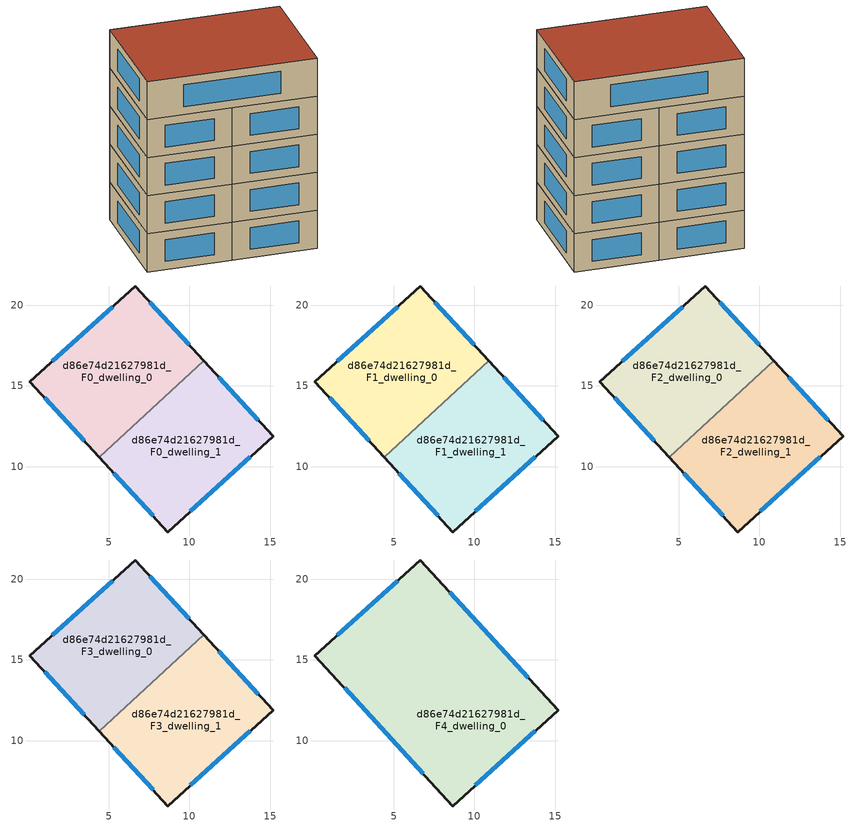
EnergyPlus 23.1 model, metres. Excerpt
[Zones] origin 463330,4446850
d86e74d21627981d_F0_dwelling_0
 floor ground (EU_floor_Construction): 6.63,21.18 10.89,16.54 4.4,10.59 0.12,15.25 z0
 wall outside (EU_wall_Construction): 10.89,16.54 6.63,21.18 0.12,15.25 4.4,10.59 z0:3
 wall to d86e74d21627981d_F0_dwelling_1 (EU_wall_Construction): 4.4,10.59 10.89,16.54 z0:3
 window (EU_Window_Construction): 5.23,19.91 1.51,16.52 / 9.98,17.54 7.54,20.19 / 1.04,14.26 3.48,11.59 z0.64:2.36
d86e74d21627981d_F0_dwelling_1
 floor ground (EU_floor_Construction): 10.89,16.54 15.17,11.88 8.66,5.95 4.4,10.59 z0
 wall outside (EU_wall_Construction): 4.4,10.59 8.66,5.95 15.17,11.88 10.89,16.54 z0:3
 window (EU_Window_Construction): 14.26,12.88 11.81,15.55 / 10.05,7.22 13.78,10.61 / 5.31,9.59 7.74,6.94 z0.64:2.36
d86e74d21627981d_F1_dwelling_0
 floor to d86e74d21627981d_F0_dwelling_0 (EU_floor_Construction): 6.63,21.18 10.89,16.54 4.4,10.59 0.12,15.25 z3
 wall outside (EU_wall_Construction): 10.89,16.54 6.63,21.18 0.12,15.25 4.4,10.59 z3:6
 wall to d86e74d21627981d_F1_dwelling_1 (EU_wall_Construction): 4.4,10.59 10.89,16.54 z3:6
 window (EU_Window_Construction): 5.23,19.91 1.51,16.52 / 9.98,17.54 7.54,20.19 / 1.04,14.26 3.48,11.59 z3.64:5.36
d86e74d21627981d_F1_dwelling_1
 floor to d86e74d21627981d_F0_dwelling_1 (EU_floor_Construction): 10.89,16.54 15.17,11.88 8.66,5.95 4.4,10.59 z3
 wall outside (EU_wall_Construction): 4.4,10.59 8.66,5.95 15.17,11.88 10.89,16.54 z3:6
 window (EU_Window_Construction): 14.26,12.88 11.81,15.55 / 10.05,7.22 13.78,10.61 / 5.31,9.59 7.74,6.94 z3.64:5.36
d86e74d21627981d_F2_dwelling_0
 floor to d86e74d21627981d_F1_dwelling_0 (EU_floor_Construction): 6.63,21.18 10.89,16.54 4.4,10.59 0.12,15.25 z6
 wall outside (EU_wall_Construction): 10.89,16.54 6.63,21.18 0.12,15.25 4.4,10.59 z6:9
 wall to d86e74d21627981d_F2_dwelling_1 (EU_wall_Construction): 4.4,10.59 10.89,16.54 z6:9
 window (EU_Window_Construction): 5.23,19.91 1.51,16.52 / 9.98,17.54 7.54,20.19 / 1.04,14.26 3.48,11.59 z6.64:8.36
d86e74d21627981d_F2_dwelling_1
 floor to d86e74d21627981d_F1_dwelling_1 (EU_floor_Construction): 10.89,16.54 15.17,11.88 8.66,5.95 4.4,10.59 z6
 wall outside (EU_wall_Construction): 4.4,10.59 8.66,5.95 15.17,11.88 10.89,16.54 z6:9
 window (EU_Window_Construction): 14.26,12.88 11.81,15.55 / 10.05,7.22 13.78,10.61 / 5.31,9.59 7.74,6.94 z6.64:8.36
d86e74d21627981d_F3_dwelling_0
 floor to d86e74d21627981d_F2_dwelling_0 (EU_floor_Construction): 6.63,21.18 10.89,16.54 4.4,10.59 0.12,15.25 z9
 wall outside (EU_wall_Construction): 10.89,16.54 6.63,21.18 0.12,15.25 4.4,10.59 z9:12
 wall to d86e74d21627981d_F3_dwelling_1 (EU_wall_Construction): 4.4,10.59 10.89,16.54 z9:12
 window (EU_Window_Construction): 5.23,19.91 1.51,16.52 / 9.98,17.54 7.54,20.19 / 1.04,14.26 3.48,11.59 z9.64:11.36
d86e74d21627981d_F3_dwelling_1
 floor to d86e74d21627981d_F2_dwelling_1 (EU_floor_Construction): 10.89,16.54 15.17,11.88 8.66,5.95 4.4,10.59 z9
 wall outside (EU_wall_Construction): 4.4,10.59 8.66,5.95 15.17,11.88 10.89,16.54 z9:12
 window (EU_Window_Construction): 14.26,12.88 11.81,15.55 / 10.05,7.22 13.78,10.61 / 5.31,9.59 7.74,6.94 z9.64:11.36
d86e74d21627981d_F4_dwelling_0
 floor to d86e74d21627981d_F3_dwelling_0 (EU_floor_Construction): 6.63,21.18 10.89,16.54 4.4,10.59 0.12,15.25 z12
 floor to d86e74d21627981d_F3_dwelling_1 (EU_floor_Construction): 10.89,16.54 15.17,11.88 8.66,5.95 4.4,10.59 z12
 wall outside (EU_wall_Construction): 6.63,21.18 0.12,15.25 8.66,5.95 15.17,11.88 6.63,21.18 z12:15
 window (EU_Window_Construction): 5.23,19.91 1.51,16.52 / 13.34,13.88 8.46,19.19 / 10.05,7.22 13.78,10.61 / 1.95,13.26 6.83,7.94 z12.64:14.36
 roof outside (EU_roof_Construction): 15.17,11.88 6.63,21.18 0.12,15.25 8.66,5.95 z15
[Building]
EU S2 Campaign: North Axis=0; Terrain=City; Solar Distribution=FullExterior
[Site:Location]
Yerevan-Zvartnots.Intl.AP: Latitude=40.15; Longitude=44.383; Time Zone=4; Elevation=854
[SizingPeriod:WeatherFileDays]
AnnualSizingPeriod: Begin Month=1; Begin Day of Month=1; End Month=12; End Day of Month=31; Day of Week for Start Day=Monday; Use Weather File Daylight Saving Period=No; Use Weather File Rain and Snow Indicators=No
[MATERIAL]
EU_InternalMass_Material: Roughness=MediumRough; Thickness=0.1; Conductivity=1; Density=1800; Specific Heat=900; Thermal Absorptance=0.9; Solar Absorptance=0.7; Visible Absorptance=0.7
[MATERIAL:NOMASS] Roughness=MediumRough; Thermal Absorptance=0.9; Solar Absorptance=0.7; Visible Absorptance=0.7
Name | Thermal Resistance
EU_wall_NoMass | 1.05043
EU_roof_NoMass | 1.45357
EU_floor_NoMass | 0.478065
[WINDOWMATERIAL:SIMPLEGLAZINGSYSTEM]
EU_Window_SimpleGlazing: UFactor=2.5566; Solar Heat Gain Coefficient=0.75; Visible Transmittance=0.75
[CONSTRUCTION]
EU_wall_Construction: EU_wall_NoMass
EU_roof_Construction: EU_roof_NoMass
EU_floor_Construction: EU_floor_NoMass
EU_Window_Construction: EU_Window_SimpleGlazing
EU_InternalMass_Construction: EU_InternalMass_Material
[ZONE] Type=1; Multiplier=1; Ceiling Height=autocalculate; Floor Area=autocalculate; Part of Total Floor Area=Yes
Name | Volume
d86e74d21627981d_F0_dwelling_0 | 166.935
d86e74d21627981d_F1_dwelling_0; d86e74d21627981d_F2_dwelling_0; d86e74d21627981d_F3_dwelling_0 | 166.936
d86e74d21627981d_F4_dwelling_0 | 333.879
d86e74d21627981d_F0_dwelling_1; d86e74d21627981d_F1_dwelling_1; d86e74d21627981d_F2_dwelling_1; d86e74d21627981d_F3_dwelling_1 | 166.954
[INTERNALMASS] Construction=EU_InternalMass_Construction
Name | Zone or ZoneList | Surface Area
d86e74d21627981d_F0_dwelling_0_EU_InternalMass | d86e74d21627981d_F0_dwelling_0 | 55.6452
d86e74d21627981d_F0_dwelling_1_EU_InternalMass | d86e74d21627981d_F0_dwelling_1 | 55.6513
d86e74d21627981d_F1_dwelling_0_EU_InternalMass | d86e74d21627981d_F1_dwelling_0 | 55.6452
d86e74d21627981d_F1_dwelling_1_EU_InternalMass | d86e74d21627981d_F1_dwelling_1 | 55.6513
d86e74d21627981d_F2_dwelling_0_EU_InternalMass | d86e74d21627981d_F2_dwelling_0 | 55.6452
d86e74d21627981d_F2_dwelling_1_EU_InternalMass | d86e74d21627981d_F2_dwelling_1 | 55.6513
d86e74d21627981d_F3_dwelling_0_EU_InternalMass | d86e74d21627981d_F3_dwelling_0 | 55.6452
d86e74d21627981d_F3_dwelling_1_EU_InternalMass | d86e74d21627981d_F3_dwelling_1 | 55.6513
d86e74d21627981d_F4_dwelling_0_EU_InternalMass | d86e74d21627981d_F4_dwelling_0 | 111.293
[OTHEREQUIPMENT] Fuel Type=Electricity; Design Level Calculation Method=Watts/Area; Power per Zone Floor Area=1; Fraction Latent=0; Fraction Radiant=0; Fraction Lost=0; Carbon Dioxide Generation Rate=0; EndUse Subcategory=EU_Step8_InternalGains
Name | Zone or ZoneList or Space or SpaceList | Schedule
EU_Step8_InternalGain_d86e74d21627981d_F0_dwelling_0_f000 | d86e74d21627981d_F0_dwelling_0 | EU_Step8_GainSchedule_d86e74d21627981d_F0_dwelling_0_f000
EU_Step8_InternalGain_d86e74d21627981d_F0_dwelling_1_f000 | d86e74d21627981d_F0_dwelling_1 | EU_Step8_GainSchedule_d86e74d21627981d_F0_dwelling_1_f000
EU_Step8_InternalGain_d86e74d21627981d_F1_dwelling_0_f000 | d86e74d21627981d_F1_dwelling_0 | EU_Step8_GainSchedule_d86e74d21627981d_F1_dwelling_0_f000
EU_Step8_InternalGain_d86e74d21627981d_F1_dwelling_1_f000 | d86e74d21627981d_F1_dwelling_1 | EU_Step8_GainSchedule_d86e74d21627981d_F1_dwelling_1_f000
EU_Step8_InternalGain_d86e74d21627981d_F2_dwelling_0_f000 | d86e74d21627981d_F2_dwelling_0 | EU_Step8_GainSchedule_d86e74d21627981d_F2_dwelling_0_f000
EU_Step8_InternalGain_d86e74d21627981d_F2_dwelling_1_f000 | d86e74d21627981d_F2_dwelling_1 | EU_Step8_GainSchedule_d86e74d21627981d_F2_dwelling_1_f000
EU_Step8_InternalGain_d86e74d21627981d_F3_dwelling_0_f000 | d86e74d21627981d_F3_dwelling_0 | EU_Step8_GainSchedule_d86e74d21627981d_F3_dwelling_0_f000
EU_Step8_InternalGain_d86e74d21627981d_F3_dwelling_1_f000 | d86e74d21627981d_F3_dwelling_1 | EU_Step8_GainSchedule_d86e74d21627981d_F3_dwelling_1_f000
EU_Step8_InternalGain_d86e74d21627981d_F4_dwelling_0_f000 | d86e74d21627981d_F4_dwelling_0 | EU_Step8_GainSchedule_d86e74d21627981d_F4_dwelling_0_f000
[ZONEVENTILATION:DESIGNFLOWRATE] Schedule=EU_AlwaysOn; Design Flow Rate Calculation Method=AirChanges/Hour; Air Changes per Hour=0.557805; Ventilation Type=Natural; Fan Pressure Rise=0; Fan Total Efficiency=1; Constant Term Coefficient=1; Temperature Term Coefficient=0; Velocity Term Coefficient=0; Velocity Squared Term Coefficient=0; Minimum Indoor Temperature=-100; Maximum Indoor Temperature=100; Delta Temperature=-100; Minimum Outdoor Temperature=-100; Maximum Outdoor Temperature=100; Maximum Wind Speed=40
Name | Zone or ZoneList or Space or SpaceList
EU_ConstantAir_d86e74d21627981d_F0_dwelling_0 | d86e74d21627981d_F0_dwelling_0
EU_ConstantAir_d86e74d21627981d_F0_dwelling_1 | d86e74d21627981d_F0_dwelling_1
EU_ConstantAir_d86e74d21627981d_F1_dwelling_0 | d86e74d21627981d_F1_dwelling_0
EU_ConstantAir_d86e74d21627981d_F1_dwelling_1 | d86e74d21627981d_F1_dwelling_1
EU_ConstantAir_d86e74d21627981d_F2_dwelling_0 | d86e74d21627981d_F2_dwelling_0
EU_ConstantAir_d86e74d21627981d_F2_dwelling_1 | d86e74d21627981d_F2_dwelling_1
EU_ConstantAir_d86e74d21627981d_F3_dwelling_0 | d86e74d21627981d_F3_dwelling_0
EU_ConstantAir_d86e74d21627981d_F3_dwelling_1 | d86e74d21627981d_F3_dwelling_1
EU_ConstantAir_d86e74d21627981d_F4_dwelling_0 | d86e74d21627981d_F4_dwelling_0
[HVACTEMPLATE:THERMOSTAT] Constant Heating Setpoint=20; Constant Cooling Setpoint=50
EU_HeatOnly_d86e74d21627981d_F0_dwelling_0; EU_HeatOnly_d86e74d21627981d_F0_dwelling_1; EU_HeatOnly_d86e74d21627981d_F1_dwelling_0; EU_HeatOnly_d86e74d21627981d_F1_dwelling_1; EU_HeatOnly_d86e74d21627981d_F2_dwelling_0; EU_HeatOnly_d86e74d21627981d_F2_dwelling_1; EU_HeatOnly_d86e74d21627981d_F3_dwelling_0; EU_HeatOnly_d86e74d21627981d_F3_dwelling_1; EU_HeatOnly_d86e74d21627981d_F4_dwelling_0
[HVACTEMPLATE:ZONE:IDEALLOADSAIRSYSTEM] System Availability Schedule=EU_AlwaysOn; Maximum Heating Supply Air Temperature=50; Minimum Cooling Supply Air Temperature=13; Maximum Heating Supply Air Humidity Ratio=0.0156; Minimum Cooling Supply Air Humidity Ratio=0.0077; Heating Limit=NoLimit; Cooling Limit=NoLimit; Heating Availability Schedule=EU_AlwaysOn; Cooling Availability Schedule=EU_CoolingOff; Dehumidification Control Type=ConstantSensibleHeatRatio; Cooling Sensible Heat Ratio=0.7; Dehumidification Setpoint=60; Humidification Control Type=None; Humidification Setpoint=30; Outdoor Air Method=None; Outdoor Air Flow Rate per Person=0.00944; Outdoor Air Flow Rate per Zone Floor Area=0; Outdoor Air Flow Rate per Zone=0; Demand Controlled Ventilation Type=None; Outdoor Air Economizer Type=NoEconomizer; Heat Recovery Type=None; Sensible Heat Recovery Effectiveness=0.7; Latent Heat Recovery Effectiveness=0.65
Name | Template Thermostat
d86e74d21627981d_F0_dwelling_0 | EU_HeatOnly_d86e74d21627981d_F0_dwelling_0
d86e74d21627981d_F0_dwelling_1 | EU_HeatOnly_d86e74d21627981d_F0_dwelling_1
d86e74d21627981d_F1_dwelling_0 | EU_HeatOnly_d86e74d21627981d_F1_dwelling_0
d86e74d21627981d_F1_dwelling_1 | EU_HeatOnly_d86e74d21627981d_F1_dwelling_1
d86e74d21627981d_F2_dwelling_0 | EU_HeatOnly_d86e74d21627981d_F2_dwelling_0
d86e74d21627981d_F2_dwelling_1 | EU_HeatOnly_d86e74d21627981d_F2_dwelling_1
d86e74d21627981d_F3_dwelling_0 | EU_HeatOnly_d86e74d21627981d_F3_dwelling_0
d86e74d21627981d_F3_dwelling_1 | EU_HeatOnly_d86e74d21627981d_F3_dwelling_1
d86e74d21627981d_F4_dwelling_0 | EU_HeatOnly_d86e74d21627981d_F4_dwelling_0
[SIZING:ZONE] Zone Cooling Design Supply Air Temperature Input Method=SupplyAirTemperature; Zone Cooling Design Supply Air Temperature=13; Zone Heating Design Supply Air Temperature Input Method=SupplyAirTemperature; Zone Heating Design Supply Air Temperature=50; Zone Cooling Design Supply Air Humidity Ratio=0.008; Zone Heating Design Supply Air Humidity Ratio=0.008; Cooling Design Air Flow Method=DesignDay; Cooling Design Air Flow Rate=0; Cooling Minimum Air Flow per Zone Floor Area=0.000762; Cooling Minimum Air Flow=0; Cooling Minimum Air Flow Fraction=0.2; Heating Design Air Flow Method=DesignDay; Heating Design Air Flow Rate=0; Heating Maximum Air Flow per Zone Floor Area=0.002032; Heating Maximum Air Flow=0.141576; Heating Maximum Air Flow Fraction=0.3; Account for Dedicated Outdoor Air System=No; Dedicated Outdoor Air System Control Strategy=NeutralSupplyAir; Dedicated Outdoor Air Low Setpoint Temperature for Design=autosize; Dedicated Outdoor Air High Setpoint Temperature for Design=autosize; Zone Load Sizing Method=Sensible Load Only No Latent Load; Zone Latent Cooling Design Supply Air Humidity Ratio Input Method=HumidityRatioDifference; Zone Cooling Design Supply Air Humidity Ratio Difference=0.005; Zone Latent Heating Design Supply Air Humidity Ratio Input Method=HumidityRatioDifference; Zone Humidification Design Supply Air Humidity Ratio Difference=0.005
d86e74d21627981d_F0_dwelling_0; d86e74d21627981d_F0_dwelling_1; d86e74d21627981d_F1_dwelling_0; d86e74d21627981d_F1_dwelling_1; d86e74d21627981d_F2_dwelling_0; d86e74d21627981d_F2_dwelling_1; d86e74d21627981d_F3_dwelling_0; d86e74d21627981d_F3_dwelling_1; d86e74d21627981d_F4_dwelling_0
[SCHEDULE:CONSTANT]
Name | Hourly Value
EU_AlwaysOn | 1
EU_CoolingOff | 0
[SCHEDULE:FILE] Column Number=1; Rows to Skip at Top=0; Number of Hours of Data=8760; Column Separator=Comma; Interpolate to Timestep=No; Minutes per Item=60; Adjust Schedule for Daylight Savings=Yes
Name | File
EU_Step8_GainSchedule_d86e74d21627981d_F0_dwelling_0_f000 | ../../schedules/d86e74d21627981d/d86e74d21627981d_F0_dwelling_0_f000_gain.csv
EU_Step8_GainSchedule_d86e74d21627981d_F0_dwelling_1_f000 | ../../schedules/d86e74d21627981d/d86e74d21627981d_F0_dwelling_1_f000_gain.csv
EU_Step8_GainSchedule_d86e74d21627981d_F1_dwelling_0_f000 | ../../schedules/d86e74d21627981d/d86e74d21627981d_F1_dwelling_0_f000_gain.csv
EU_Step8_GainSchedule_d86e74d21627981d_F1_dwelling_1_f000 | ../../schedules/d86e74d21627981d/d86e74d21627981d_F1_dwelling_1_f000_gain.csv
EU_Step8_GainSchedule_d86e74d21627981d_F2_dwelling_0_f000 | ../../schedules/d86e74d21627981d/d86e74d21627981d_F2_dwelling_0_f000_gain.csv
EU_Step8_GainSchedule_d86e74d21627981d_F2_dwelling_1_f000 | ../../schedules/d86e74d21627981d/d86e74d21627981d_F2_dwelling_1_f000_gain.csv
EU_Step8_GainSchedule_d86e74d21627981d_F3_dwelling_0_f000 | ../../schedules/d86e74d21627981d/d86e74d21627981d_F3_dwelling_0_f000_gain.csv
EU_Step8_GainSchedule_d86e74d21627981d_F3_dwelling_1_f000 | ../../schedules/d86e74d21627981d/d86e74d21627981d_F3_dwelling_1_f000_gain.csv
EU_Step8_GainSchedule_d86e74d21627981d_F4_dwelling_0_f000 | ../../schedules/d86e74d21627981d/d86e74d21627981d_F4_dwelling_0_f000_gain.csv
